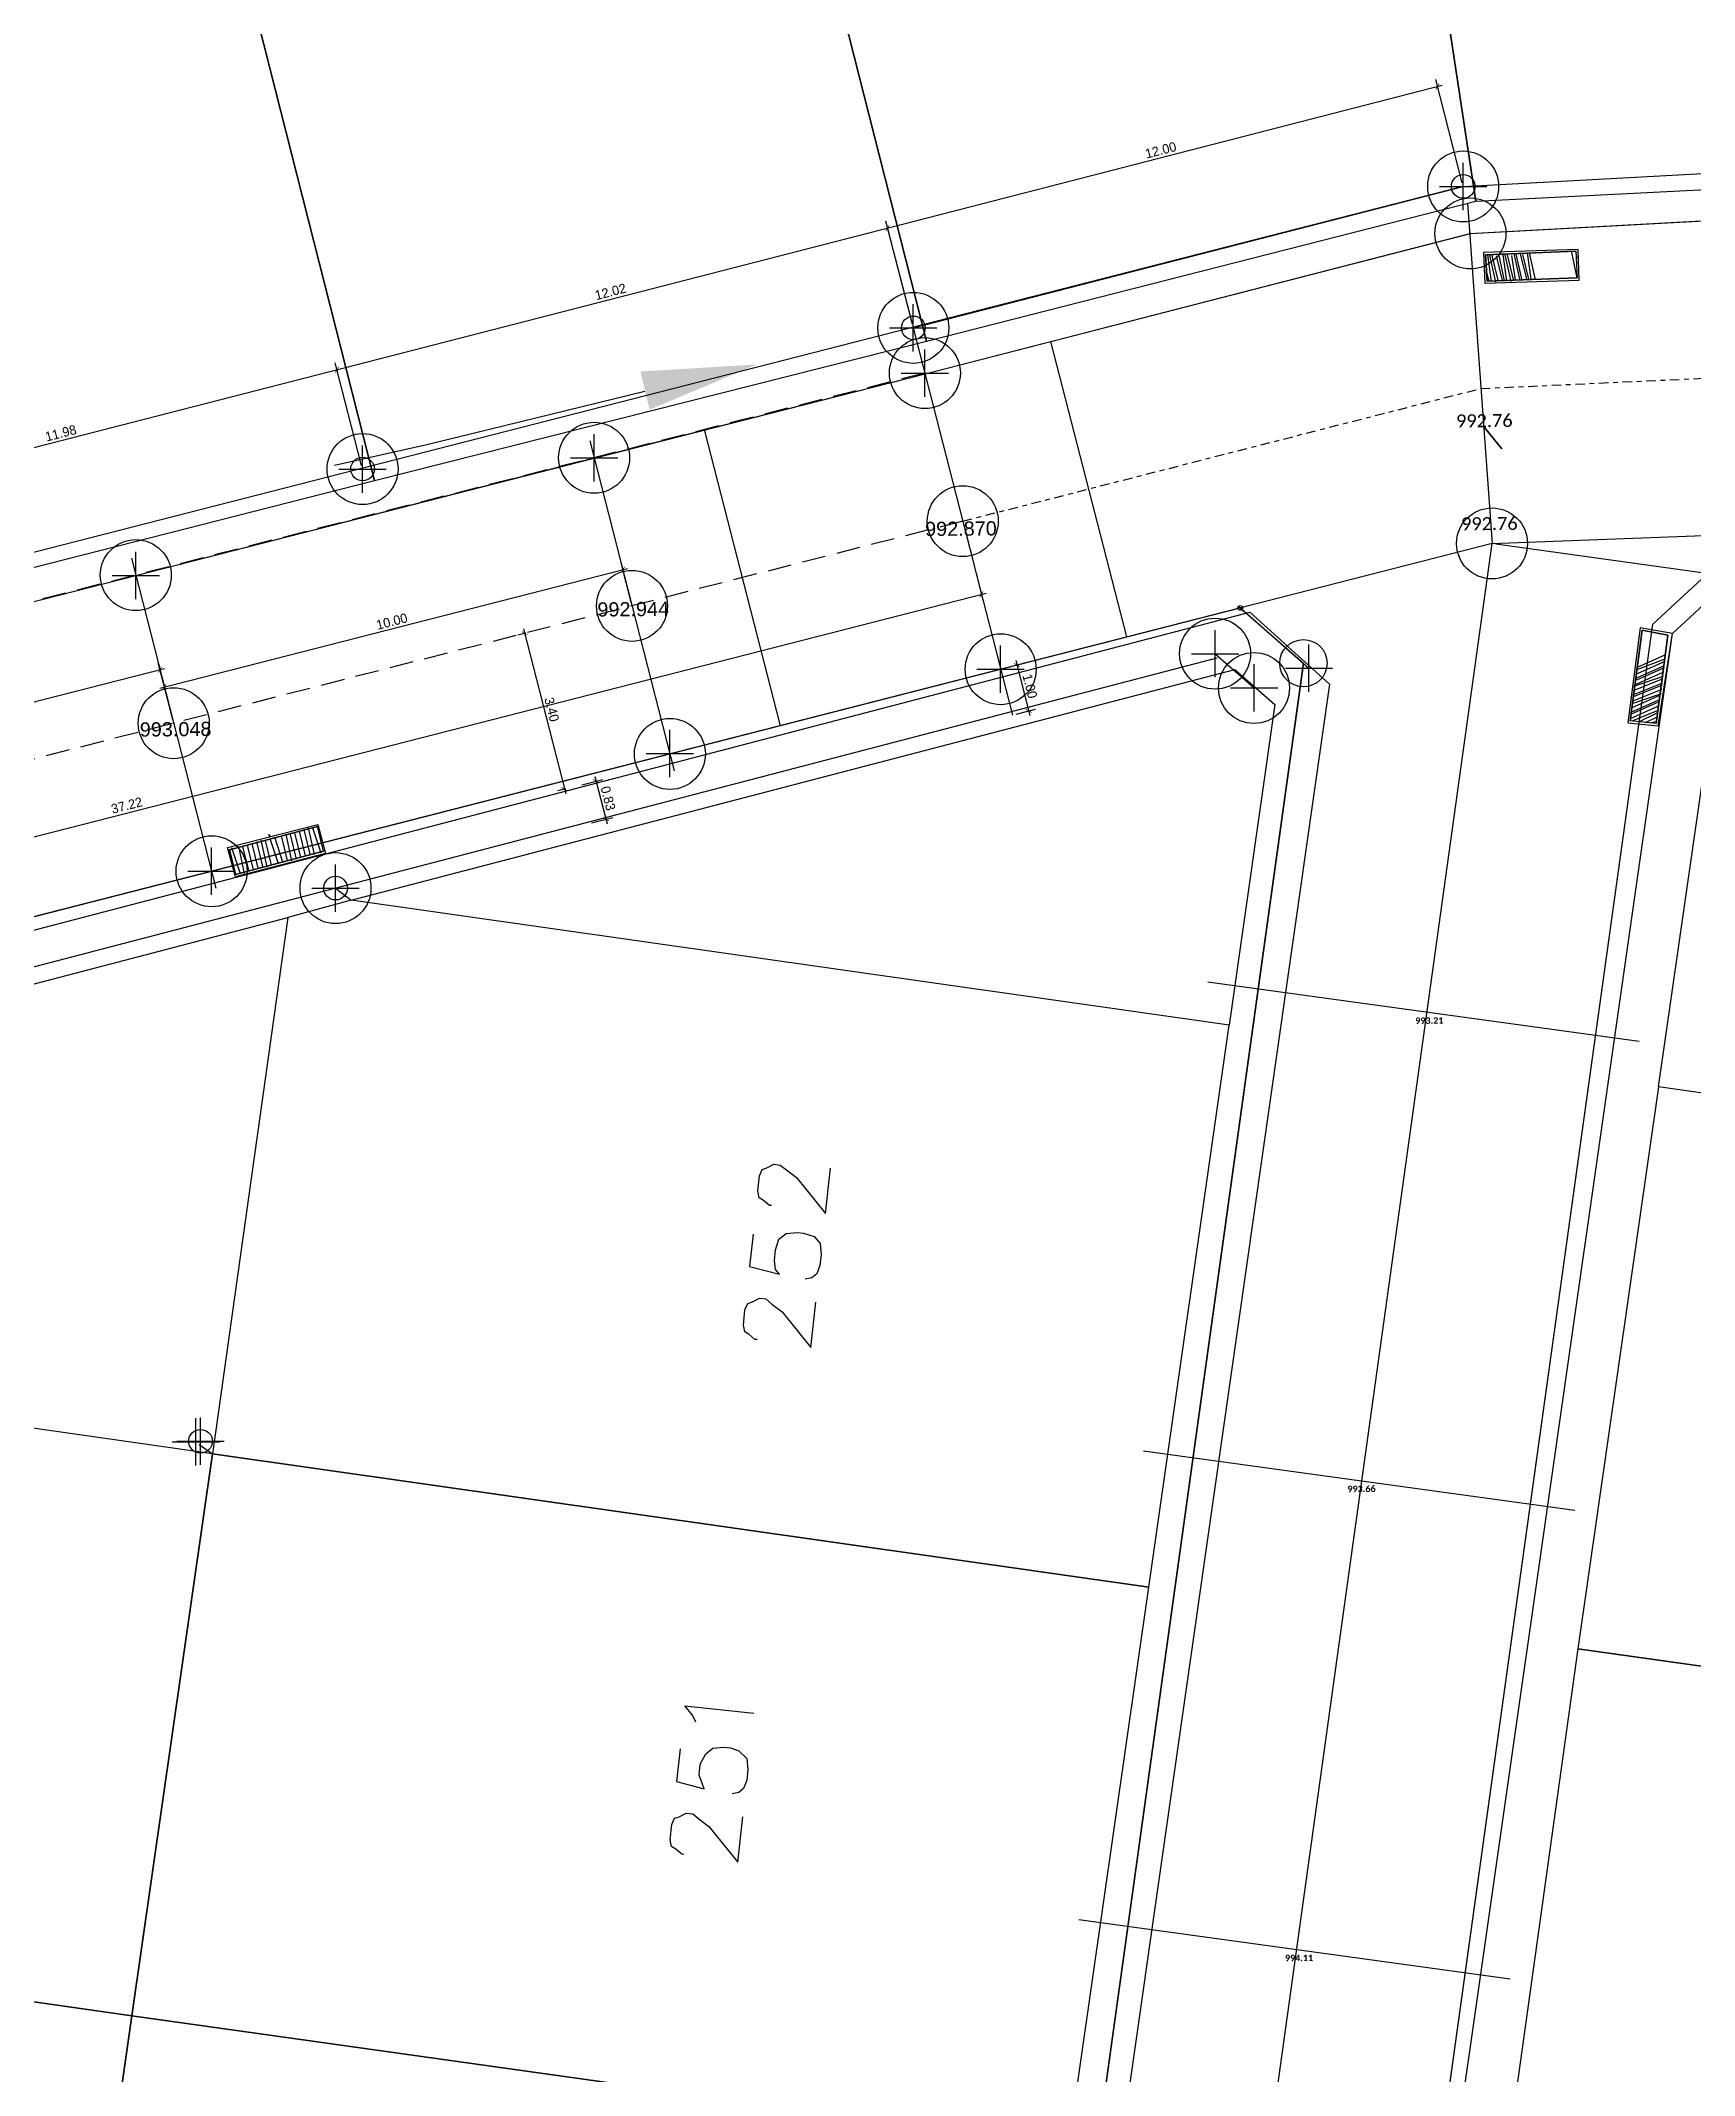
# Model space of a CAD drawing. Header units: metres. Extents: x 678 to 2349, y 417 to 1219.
# Drawn here: x 994.18 to 1029.13, y 1113.06 to 1156.06 of the extents above; entities that cross this region are included whole.
import ezdxf

# ---------------------------------------------------------------- set-up
doc = ezdxf.new("R2010")
doc.units = ezdxf.units.M
doc.header["$PDMODE"] = 32
doc.header["$PDSIZE"] = 1.5
doc.linetypes.add('CENTRO1', pattern=[0.44, 0.2, -0.08, 0.08, -0.08])
doc.linetypes.add('DASHED', pattern=[0.75, 0.5, -0.25])
for name, color, linetype in [('12-CONDICIONES EXISTENTES', 2, 'Continuous'), ('C-ROAD-PROF-TEXT', 11, 'Continuous'), ('LOTE 243', 1, 'Continuous'), ('PUNTOS V', 4, 'Continuous'), ('V-NODE', 1, 'Continuous'), ('V-SITE-VEGE', 80, 'Continuous')]:
    doc.layers.add(name, color=color, linetype=linetype)
for name, color, linetype, true_color in [('PDF2_area escolar', 7, 'Continuous', 0x989898), ('PDF_Geometry', 7, 'Continuous', 0x797979), ('PDF_Solid Fills', 7, 'Continuous', 0x797979)]:
    doc.layers.add(name, color=color, linetype=linetype, true_color=true_color)
doc.styles.add('CITY2', font='stylu.ttf', dxfattribs={"height": 0.2})
doc.styles.get("Standard").update_dxf_attribs({"font": 'arial.ttf'})
doc.dimstyles.new('COTAS2', dxfattribs={"dimtxt": 0.02, "dimasz": 0.1, "dimexe": 0.15, "dimexo": 0.08, "dimgap": 0.05, "dimtad": 1, "dimzin": 0, "dimdsep": 46, "dimtxsty": 'CITY2', "dimblk": 'ARCHTICK', "dimcen": 1, "dimdle": 0.1, "dimclrd": 1, "dimclre": 1, "dimclrt": 2, "dimadec": 0, "dimazin": 0, "dimtfac": 1, "dimtofl": 0, "dimtmove": 0, "dimatfit": 3, "dimldrblk": 'ARCHTICK', "dimfxl": 0.18, "dimtolj": 1, "dimtzin": 0, "dimarcsym": 0})

# ---------------------------------------------------------------- blocks, each defined once
blk = doc.blocks.new('base')
at = {"layer": 'PDF_Geometry', "lineweight": 25, "extrusion": (-0.000787417, 0.063364, 0.99799), "elevation": 0.026}
for points in [[(-314.355, -197.288), (-299.601, -195.681), (-292.744, -194.188), (-282.663, -192.111), (-274.476, -190.361), (-258.037, -185.154), (-248.029, -180.61), (-240.539, -177.71), (-228.643, -174.042), (-222.733, -172.714), (-217.384, -171.04), (-209.935, -169.248), (-202.16, -164.759), (-196.196, -160.284), (-195.073, -159.817), (-178.095, -157.457), (-154.298, -156.614), (-136.667, -154.611), (-124.436, -153.164), (-118.066, -151.474), (-100.79, -146.646), (-80.955, -140.967), (-73.385, -139.328), (-61.694, -135.822), (-40.504, -131.604), (-37.727, -130.872), (-17.661, -129.441), (1.311, -127.461), (21.092, -124.929), (41.006, -122.83), (47.376, -123.458), (63.592, -123.186), (81.402, -124.312), (85.639, -96.072), (88.705, -66.393), (92.811, -40.781), (97.16, -22.386), (100.596, -1.562), (102.483, 8.32), (109.691, 37.361), (117.528, 76.62), (126.217, 115.638), (131.513, 149.592), (134.682, 173.973), (136.916, 195.591), (139.956, 229.678), (141.558, 250.676), (142.614, 271.37), (143.252, 283.21), (147.066, 312.938), (152.58, 355.631), (153.554, 396.042), (150.869, 418.02), (151.777, 438.639), (150.959, 458.028), (151.777, 438.639), (150.869, 418.02), (153.554, 396.042), (152.58, 355.631), (147.066, 312.938), (143.252, 283.21), (142.614, 271.37), (141.558, 250.676), (139.956, 229.678), (136.916, 195.591), (134.682, 173.973), (131.513, 149.592), (126.217, 115.638), (117.528, 76.62), (109.691, 37.361), (102.483, 8.32), (100.596, -1.562), (97.16, -22.386), (92.811, -40.781), (88.705, -66.393), (85.639, -96.072), (81.402, -124.312), (63.592, -123.186), (47.376, -123.458), (41.006, -122.83), (21.092, -124.929), (1.311, -127.461), (-17.661, -129.441), (-37.727, -130.872), (-40.504, -131.604), (-61.694, -135.822), (-73.385, -139.328), (-80.955, -140.967), (-100.79, -146.646), (-118.066, -151.474), (-124.436, -153.164), (-136.667, -154.611), (-154.298, -156.614), (-178.095, -157.457), (-195.073, -159.817), (-196.196, -160.284), (-202.16, -164.759), (-209.935, -169.248), (-217.384, -171.04), (-222.733, -172.714), (-228.643, -174.042), (-240.539, -177.71), (-248.029, -180.61), (-258.037, -185.154), (-274.476, -190.361), (-282.663, -192.111), (-292.744, -194.188), (-299.601, -195.681), (-314.355, -197.288), (-312.178, -178.446), (-309.146, -157.898), (-306.876, -132.899), (-305.823, -118.002), (-298.643, -78.802), (-291.055, -45.077), (-282.252, -15.116), (-275.645, 10.473), (-270.319, 33.898), (-263.825, 63.164), (-258.15, 86.408), (-284.424, 123.888)], [(-145.589, -133.597), (-145.56, -133.74), (-143.653, -133.691), (-143.678, -133.132), (-145.585, -133.18), (-145.469, -133.751)], [(-143.77, -133.121), (-143.699, -133.686)], [(-143.861, -133.11), (-143.744, -133.68)], [(-143.912, -133.15), (-143.79, -133.675)], [(-144.004, -133.139), (-143.881, -133.664)], [(-144.049, -133.133), (-143.933, -133.704)], [(-144.095, -133.128), (-144.024, -133.693)], [(-144.187, -133.117), (-144.07, -133.687)], [(-144.238, -133.157), (-144.116, -133.682)], [(-144.283, -133.151), (-144.207, -133.671)], [(-144.375, -133.14), (-144.258, -133.711)], [(-144.421, -133.135), (-144.304, -133.705)], [(-144.518, -133.17), (-144.395, -133.694)], [(-144.563, -133.164), (-144.441, -133.689)], [(-144.609, -133.159), (-144.538, -133.724)], [(-144.7, -133.148), (-144.584, -133.718)], [(-143.724, -133.126), (-143.66, -133.366)], [(-125.848, -131.014), (-121.222, -129.948), (-119.271, -129.534)], [(-147.135, -123.719), (-147.406, -125.588), (-146.863, -125.7), (-146.586, -123.785)], [(-119.506, -120.324), (-138.244, -124.976), (-139.081, -124.226), (-138.032, -117.443)], [(-146.737, -124.648), (-147.324, -124.902)], [(-146.742, -124.694), (-147.329, -124.948)], [(-146.753, -124.785), (-147.34, -125.039)], [(-146.764, -124.877), (-147.346, -125.085)], [(-146.77, -124.922), (-147.357, -125.176)], [(-146.636, -124.197), (-147.269, -124.445)], [(-146.647, -124.288), (-147.28, -124.536)], [(-146.653, -124.334), (-147.285, -124.582)], [(-146.664, -124.425), (-147.296, -124.674)], [(-146.675, -124.517), (-147.302, -124.719)], [(-146.726, -124.557), (-147.313, -124.811)], [(-146.592, -123.831), (-147.179, -124.085)], [(-146.603, -123.922), (-147.19, -124.176)], [(-146.609, -123.968), (-147.196, -124.222)], [(-146.62, -124.06), (-147.207, -124.313)], [(-146.631, -124.151), (-147.258, -124.354)], [(-146.632, -123.78), (-147.168, -123.993)], [(-146.769, -123.763), (-147.163, -123.948)], [(-146.906, -123.747), (-147.151, -123.856)], [(-146.998, -123.736), (-147.14, -123.765)], [(-118.936, -121.367), (-117.071, -120.896), (-116.949, -121.421), (-118.814, -121.891)], [(-118.457, -121.239), (-118.335, -121.764)], [(-118.554, -121.274), (-118.432, -121.798)], [(-118.651, -121.308), (-118.529, -121.833)], [(-118.742, -121.297), (-118.626, -121.868)], [(-118.885, -121.326), (-118.717, -121.857)], [(-117.168, -120.93), (-117, -121.461)], [(-117.259, -120.919), (-117.143, -121.49)], [(-117.356, -120.954), (-117.234, -121.479)], [(-117.453, -120.989), (-117.331, -121.514)], [(-117.55, -121.024), (-117.428, -121.548)], [(-117.647, -121.058), (-117.525, -121.583)], [(-117.738, -121.047), (-117.622, -121.618)], [(-117.835, -121.082), (-117.713, -121.607)], [(-117.978, -121.111), (-117.81, -121.641)], [(-118.075, -121.146), (-117.907, -121.676)], [(-118.172, -121.18), (-118.05, -121.705)], [(-118.263, -121.169), (-118.147, -121.74)], [(-118.36, -121.204), (-118.238, -121.729)], [(-96.629, -111.72), (-96.968, -113.765), (-98.088, -114.975), (-118.166, -119.976)], [(-128.312, -113.745), (-128.267, -113.751), (-128.141, -113.858), (-128.055, -113.915), (-128.025, -114.058), (-128.064, -114.378), (-128.126, -114.509), (-128.223, -114.544), (-128.371, -114.619), (-128.508, -114.602), (-128.634, -114.495), (-128.847, -114.33), (-129.45, -113.562), (-129.565, -114.522)], [(-127.915, -113.144), (-127.833, -112.458), (-128.462, -112.29), (-128.381, -112.392), (-128.357, -112.58), (-128.385, -112.809), (-128.458, -113.032), (-128.612, -113.152), (-128.846, -113.171), (-128.983, -113.154), (-129.206, -113.081), (-129.327, -112.927), (-129.345, -112.693), (-129.317, -112.465), (-129.25, -112.287), (-129.147, -112.207), (-129.005, -112.178)], [(-127.971, -110.911), (-127.925, -110.917), (-127.799, -111.025), (-127.713, -111.081), (-127.684, -111.224), (-127.723, -111.544), (-127.785, -111.676), (-127.882, -111.71), (-128.03, -111.785), (-128.167, -111.769), (-128.293, -111.661), (-128.505, -111.496), (-129.108, -110.728), (-129.224, -111.688)], [(-126.579, -102.825), (-126.504, -102.973), (-126.344, -103.178), (-127.806, -103.002)], [(-126.234, -102.264), (-126.151, -101.578), (-126.734, -101.415), (-126.699, -101.512), (-126.63, -101.706), (-126.658, -101.934), (-126.776, -102.152), (-126.93, -102.272), (-127.164, -102.291), (-127.301, -102.274), (-127.479, -102.206), (-127.645, -102.047), (-127.663, -101.813), (-127.636, -101.585), (-127.568, -101.407), (-127.465, -101.327), (-127.323, -101.298)], [(-126.289, -100.031), (-126.243, -100.037), (-126.117, -100.145), (-126.031, -100.201), (-126.002, -100.344), (-126.041, -100.664), (-126.103, -100.796), (-126.2, -100.83), (-126.348, -100.905), (-126.485, -100.889), (-126.611, -100.781), (-126.823, -100.616), (-127.426, -99.848), (-127.542, -100.808)]]:
    blk.add_lwpolyline(points, dxfattribs=at)
for points in [[(-140.734, -154.492), (-143.465, -134.827), (-155.438, -135.285), (-154.643, -156.016), (-154.363, -156.004)], [(-126.808, -152.832), (-131.811, -132.011), (-143.465, -134.827), (-140.734, -154.492), (-136.733, -154.001)], [(-115.108, -150.021), (-120.112, -129.201), (-131.811, -132.011), (-126.808, -152.832), (-124.548, -152.547), (-118.228, -150.897)], [(-103.542, -146.778), (-108.458, -126.385), (-120.112, -129.201), (-115.108, -150.021)], [(-145.611, -133.78), (-143.613, -133.742), (-143.627, -133.091), (-145.626, -133.129)], [(-143.678, -133.132), (-143.653, -133.691), (-145.56, -133.74), (-145.585, -133.18)], [(-158.259, -127.526), (-188.122, -122.908), (-189.472, -121.03), (-173.08, -15.378), (-171.202, -14.027), (-132.739, -20.006), (-131.388, -21.885), (-147.503, -125.622), (-149.221, -127.178)], [(-168.692, -124.832), (-166.889, -112.946), (-147.089, -116.027), (-148.505, -125.084), (-149.648, -126.106), (-158.172, -126.424)], [(-138.576, -126.188), (-140.244, -124.642), (-124.468, -22.95), (-122.584, -21.554), (-84.121, -27.533), (-82.771, -29.411), (-95.915, -114.263), (-97.512, -115.972)], [(-147.175, -123.668), (-147.503, -125.622), (-146.823, -125.751), (-146.535, -123.745)], [(-146.863, -125.7), (-147.406, -125.588), (-147.135, -123.719), (-146.586, -123.785)], [(-118.976, -121.315), (-117.066, -120.85), (-116.909, -121.472), (-118.819, -121.937)], [(-116.949, -121.421), (-117.071, -120.896), (-118.936, -121.367), (-118.814, -121.891)], [(-136.183, -105.563), (-138.032, -117.443), (-119.506, -120.324), (-118.166, -119.976), (-116.429, -108.638)], [(-165.046, -101.112), (-166.889, -112.946), (-147.089, -116.027), (-145.241, -104.147)], [(-114.58, -96.758), (-116.429, -108.638), (-96.629, -111.72), (-94.826, -99.834)], [(-134.34, -93.728), (-136.183, -105.563), (-116.429, -108.638), (-114.58, -96.758)], [(-163.198, -89.232), (-165.046, -101.112), (-145.241, -104.147), (-143.443, -92.307)], [(-112.737, -84.924), (-114.58, -96.758), (-94.826, -99.834), (-92.983, -88)], [(-132.492, -81.848), (-134.34, -93.728), (-114.58, -96.758), (-112.737, -84.924)]]:
    blk.add_lwpolyline(points, close=True, dxfattribs=at)
at = {"layer": 'PDF_Geometry', "color": 11, "lineweight": 40, "true_color": 0xff7f7f, "extrusion": (-0.000787417, 0.063364, 0.99799), "elevation": 0.026}
blk.add_lwpolyline([(-143.945, -129.575), (-143.584, -130.036)], dxfattribs=at)
at = {"layer": 'PDF_Geometry', "color": 2, "lineweight": 40, "extrusion": (-0.000787417, 0.063364, 0.99799), "elevation": 0.026}
blk.add_lwpolyline([(-117.816, -121.687), (-117.775, -121.738)], dxfattribs=at)
blk = doc.blocks.new('*U3341')
at = {"color": 0, "linetype": 'ByBlock', "lineweight": -2, "transparency": 16777216}
for p, q in [((0, -1), (0, 1)), ((-1, 0), (1, 0))]:
    blk.add_line(p, q, dxfattribs=at)
blk.add_circle((0, 0), 0.5, dxfattribs=at)
blk = doc.blocks.new('*U3506', base_point=(1000.41, 1138.149, 994.787))
at = {"layer": 'V-NODE', "color": 90, "lineweight": -2, "xscale": 0.5, "yscale": 0.5, "zscale": 0.5}
blk.add_blockref('*U3341', (1000.41, 1138.149, 994.787), dxfattribs=at)
blk = doc.blocks.new('*U3512', base_point=(1000.982, 1147.006, 994.42))
at = {"layer": 'V-NODE', "color": 90, "lineweight": -2, "xscale": 0.5, "yscale": 0.5, "zscale": 0.5}
blk.add_blockref('*U3341', (1000.982, 1147.006, 994.42), dxfattribs=at)
blk = doc.blocks.new('*U3515', base_point=(1012.624, 1149.989, 994.299))
at = {"layer": 'V-NODE', "color": 90, "lineweight": -2, "xscale": 0.5, "yscale": 0.5, "zscale": 0.5}
blk.add_blockref('*U3341', (1012.624, 1149.989, 994.299), dxfattribs=at)
blk = doc.blocks.new('*U3518', base_point=(1024.247, 1152.978, 994.107))
at = {"layer": 'V-NODE', "color": 90, "lineweight": -2, "xscale": 0.5, "yscale": 0.5, "zscale": 0.5}
blk.add_blockref('*U3341', (1024.247, 1152.978, 994.107), dxfattribs=at)
blk = doc.blocks.new('*U3545', base_point=(997.557, 1126.459, 995.094))
at = {"layer": 'V-NODE', "color": 90, "lineweight": -2, "xscale": 0.5, "yscale": 0.5, "zscale": 0.5}
blk.add_blockref('*U3341', (997.557, 1126.459, 995.094), dxfattribs=at)
blk = doc.blocks.new('_ArchTick')
at = {"color": 0, "linetype": 'ByBlock', "const_width": 0.15}
blk.add_lwpolyline([(-0.5, -0.5), (0.5, 0.5)], dxfattribs=at)
blk = doc.blocks.new('*D3731')
at = {"layer": 'Defpoints', "color": 0, "transparency": 16777216}
for p in [(1000.441, 1149.108), (1000.982, 1147.006, 994.42), (989.372, 1144.056, 994.449)]:
    blk.add_point(p, dxfattribs=at)
at = {"layer": 'PUNTOS V', "color": 1, "lineweight": -2, "transparency": 16777216}
blk.add_line((988.743, 1146.099), (1000.538, 1149.133), dxfattribs=at)
at = {"layer": 'PUNTOS V', "color": 1, "linetype": 'Continuous', "lineweight": -2, "transparency": 16777216}
for p, q in [((1000.962, 1147.083), (1000.404, 1149.253)), ((989.352, 1144.133), (988.803, 1146.269))]:
    blk.add_line(p, q, dxfattribs=at)
at = {"layer": 'PUNTOS V', "color": 1, "lineweight": -2, "transparency": 16777216, "xscale": 0.1, "yscale": 0.1, "zscale": 0.1}
for p, rotation in [((1000.441, 1149.108), 14.42428924992825), ((988.84, 1146.124), 194.4242892499283)]:
    blk.add_blockref('_ArchTick', p, dxfattribs=dict(at, rotation=rotation))
at = {"layer": 'PUNTOS V', "color": 2, "transparency": 16777216, "insert": (994.603, 1147.764), "char_height": 0.2, "attachment_point": 5, "rotation": 14.4243, "style": 'CITY2'}
blk.add_mtext('\\A1;11.98', dxfattribs=at)
blk = doc.blocks.new('*D3732')
at = {"layer": 'Defpoints', "color": 0, "transparency": 16777216}
for p in [(1012.081, 1152.101), (1012.624, 1149.989, 994.299), (1000.982, 1147.006, 994.42)]:
    blk.add_point(p, dxfattribs=at)
at = {"layer": 'PUNTOS V', "color": 1, "lineweight": -2, "transparency": 16777216}
blk.add_line((1000.345, 1149.083), (1012.178, 1152.126), dxfattribs=at)
at = {"layer": 'PUNTOS V', "color": 1, "linetype": 'Continuous', "lineweight": -2, "transparency": 16777216}
for p, q in [((1012.604, 1150.066), (1012.043, 1152.247)), ((1000.962, 1147.083), (1000.404, 1149.253))]:
    blk.add_line(p, q, dxfattribs=at)
at = {"layer": 'PUNTOS V', "color": 1, "lineweight": -2, "transparency": 16777216, "xscale": 0.1, "yscale": 0.1, "zscale": 0.1}
for p, rotation in [((1012.081, 1152.101), 14.42428924992825), ((1000.441, 1149.108), 194.4242892499283)]:
    blk.add_blockref('_ArchTick', p, dxfattribs=dict(at, rotation=rotation))
at = {"layer": 'PUNTOS V', "color": 2, "transparency": 16777216, "insert": (1006.223, 1150.753), "char_height": 0.2, "attachment_point": 5, "rotation": 14.4243, "style": 'CITY2'}
blk.add_mtext('\\A1;12.02', dxfattribs=at)
blk = doc.blocks.new('*D3733')
at = {"layer": 'Defpoints', "color": 0, "transparency": 16777216}
for p in [(1023.704, 1155.091), (1024.247, 1152.978, 994.107), (1012.624, 1149.989, 994.299)]:
    blk.add_point(p, dxfattribs=at)
at = {"layer": 'PUNTOS V', "color": 1, "lineweight": -2, "transparency": 16777216}
blk.add_line((1011.984, 1152.076), (1023.8, 1155.116), dxfattribs=at)
at = {"layer": 'PUNTOS V', "color": 1, "linetype": 'Continuous', "lineweight": -2, "transparency": 16777216}
for p, q in [((1024.227, 1153.055), (1023.666, 1155.236)), ((1012.604, 1150.066), (1012.043, 1152.247))]:
    blk.add_line(p, q, dxfattribs=at)
at = {"layer": 'PUNTOS V', "color": 1, "lineweight": -2, "transparency": 16777216, "xscale": 0.1, "yscale": 0.1, "zscale": 0.1}
for p, rotation in [((1023.704, 1155.091), 14.42428924992825), ((1012.081, 1152.101), 194.4242892499283)]:
    blk.add_blockref('_ArchTick', p, dxfattribs=dict(at, rotation=rotation))
at = {"layer": 'PUNTOS V', "color": 2, "transparency": 16777216, "insert": (1017.854, 1153.745), "char_height": 0.2, "attachment_point": 5, "rotation": 14.4243, "style": 'CITY2'}
blk.add_mtext('\\A1;12.00', dxfattribs=at)
blk = doc.blocks.new('*D3897')
at = {"layer": 'Defpoints', "color": 0, "transparency": 16777216}
for p in [(996.7, 1142.767), (996.99, 1141.635, 994.107), (987.302, 1139.155, 994.107)]:
    blk.add_point(p, dxfattribs=at)
at = {"layer": 'PUNTOS V', "color": 1, "lineweight": -2, "transparency": 16777216}
blk.add_line((986.915, 1140.263), (996.797, 1142.792), dxfattribs=at)
at = {"layer": 'PUNTOS V', "color": 1, "linetype": 'Continuous', "lineweight": -2, "transparency": 16777216}
for p, q in [((996.97, 1141.712), (996.663, 1142.913)), ((987.282, 1139.233), (986.975, 1140.433))]:
    blk.add_line(p, q, dxfattribs=at)
at = {"layer": 'PUNTOS V', "color": 1, "lineweight": -2, "transparency": 16777216, "xscale": 0.1, "yscale": 0.1, "zscale": 0.1}
for p, rotation in [((996.7, 1142.767), 14.35720417200825), ((987.012, 1140.288), 194.3572041720082)]:
    blk.add_blockref('_ArchTick', p, dxfattribs=dict(at, rotation=rotation))
at = {"layer": 'PUNTOS V', "color": 2, "transparency": 16777216, "insert": (991.818, 1141.676), "char_height": 0.2, "attachment_point": 5, "rotation": 14.3572, "style": 'CITY2'}
blk.add_mtext('\\A1;10.00', dxfattribs=at)
blk = doc.blocks.new('*D3898')
at = {"layer": 'Defpoints', "color": 0, "transparency": 16777216}
for p in [(1006.482, 1144.876), (1006.677, 1144.115, 994.107), (996.99, 1141.635, 994.107)]:
    blk.add_point(p, dxfattribs=at)
at = {"layer": 'PUNTOS V', "color": 1, "lineweight": -2, "transparency": 16777216}
blk.add_line((996.698, 1142.372), (1006.579, 1144.901), dxfattribs=at)
at = {"layer": 'PUNTOS V', "color": 1, "linetype": 'Continuous', "lineweight": -2, "transparency": 16777216}
for p, q in [((1006.658, 1144.192), (1006.445, 1145.022)), ((996.97, 1141.712), (996.758, 1142.542))]:
    blk.add_line(p, q, dxfattribs=at)
at = {"layer": 'PUNTOS V', "color": 1, "lineweight": -2, "transparency": 16777216, "xscale": 0.1, "yscale": 0.1, "zscale": 0.1}
for p, rotation in [((1006.482, 1144.876), 14.35720417200825), ((996.795, 1142.397), 194.3572041720082)]:
    blk.add_blockref('_ArchTick', p, dxfattribs=dict(at, rotation=rotation))
at = {"layer": 'PUNTOS V', "color": 2, "transparency": 16777216, "insert": (1001.601, 1143.785), "char_height": 0.2, "attachment_point": 5, "rotation": 14.3572, "style": 'CITY2'}
blk.add_mtext('\\A1;10.00', dxfattribs=at)
blk = doc.blocks.new('*D3900')
at = {"layer": 'Defpoints', "color": 0, "transparency": 16777216}
for p in [(1014.47, 1142.775, 994.107), (1014.718, 1141.806, 994.107), (1015.064, 1141.895)]:
    blk.add_point(p, dxfattribs=at)
at = {"layer": 'PUNTOS V', "color": 1, "lineweight": -2, "transparency": 16777216}
blk.add_line((1014.791, 1142.96), (1015.089, 1141.798), dxfattribs=at)
at = {"layer": 'PUNTOS V', "color": 1, "linetype": 'Continuous', "lineweight": -2, "transparency": 16777216}
for p, q in [((1014.548, 1142.795), (1014.962, 1142.901)), ((1014.796, 1141.826), (1015.21, 1141.932))]:
    blk.add_line(p, q, dxfattribs=at)
at = {"layer": 'PUNTOS V', "color": 1, "lineweight": -2, "transparency": 16777216, "xscale": 0.1, "yscale": 0.1, "zscale": 0.1}
for p, rotation in [((1014.816, 1142.864), 104.357204172009), ((1015.064, 1141.895), 284.357204172009)]:
    blk.add_blockref('_ArchTick', p, dxfattribs=dict(at, rotation=rotation))
at = {"layer": 'PUNTOS V', "color": 2, "transparency": 16777216, "insert": (1015.089, 1142.417), "char_height": 0.2, "attachment_point": 5, "rotation": 284.3572, "style": 'CITY2'}
blk.add_mtext('\\A1;1.00', dxfattribs=at)
blk = doc.blocks.new('*D3904')
at = {"layer": 'Defpoints', "color": 0, "transparency": 16777216}
for p in [(1004.511, 1143.56, 994.107), (1005.252, 1140.24), (1005.355, 1140.266, 994.107)]:
    blk.add_point(p, dxfattribs=at)
at = {"layer": 'PUNTOS V', "color": 1, "linetype": 'Continuous', "lineweight": -2, "transparency": 16777216}
for p, q in [((1004.434, 1143.54), (1004.264, 1143.497)), ((1005.277, 1140.246), (1005.107, 1140.203))]:
    blk.add_line(p, q, dxfattribs=at)
at = {"layer": 'PUNTOS V', "color": 1, "lineweight": -2, "transparency": 16777216}
blk.add_line((1004.384, 1143.631), (1005.277, 1140.143), dxfattribs=at)
at = {"layer": 'PUNTOS V', "color": 1, "lineweight": -2, "transparency": 16777216, "xscale": 0.1, "yscale": 0.1, "zscale": 0.1}
for p, rotation in [((1004.409, 1143.534), 104.357204172009), ((1005.252, 1140.24), 284.3572041720091)]:
    blk.add_blockref('_ArchTick', p, dxfattribs=dict(at, rotation=rotation))
at = {"layer": 'PUNTOS V', "color": 2, "transparency": 16777216, "insert": (1004.981, 1141.925), "char_height": 0.2, "attachment_point": 5, "rotation": 284.3572, "style": 'CITY2'}
blk.add_mtext('\\A1;3.40', dxfattribs=at)
blk = doc.blocks.new('*D3905')
at = {"layer": 'Defpoints', "color": 0, "transparency": 16777216}
for p in [(1005.538, 1140.313, 994.107), (1005.744, 1139.509, 994.107), (1006.125, 1139.607)]:
    blk.add_point(p, dxfattribs=at)
at = {"layer": 'PUNTOS V', "color": 1, "linetype": 'Continuous', "lineweight": -2, "transparency": 16777216}
for p, q in [((1005.615, 1140.333), (1006.064, 1140.448)), ((1005.821, 1139.529), (1006.27, 1139.644))]:
    blk.add_line(p, q, dxfattribs=at)
at = {"layer": 'PUNTOS V', "color": 1, "lineweight": -2, "transparency": 16777216}
blk.add_line((1005.894, 1140.508), (1006.15, 1139.51), dxfattribs=at)
at = {"layer": 'PUNTOS V', "color": 1, "lineweight": -2, "transparency": 16777216, "xscale": 0.1, "yscale": 0.1, "zscale": 0.1}
for p, rotation in [((1005.919, 1140.411), 104.3572041720069), ((1006.125, 1139.607), 284.3572041720069)]:
    blk.add_blockref('_ArchTick', p, dxfattribs=dict(at, rotation=rotation))
at = {"layer": 'PUNTOS V', "color": 2, "transparency": 16777216, "insert": (1006.171, 1140.047), "char_height": 0.2, "attachment_point": 5, "rotation": 284.3572, "style": 'CITY2'}
blk.add_mtext('\\A1;0.83', dxfattribs=at)
blk = doc.blocks.new('*U3934')
at = {"color": 0, "linetype": 'ByBlock', "lineweight": -2, "transparency": 16777216}
for p, q in [((0, -1), (0, 1)), ((-1, 0), (1, 0))]:
    blk.add_line(p, q, dxfattribs=at)
blk = doc.blocks.new('*U3937', base_point=(997.456, 1126.446, 994.894))
at = {"layer": 'V-NODE', "lineweight": -2, "xscale": 0.5, "yscale": 0.5, "zscale": 0.5}
blk.add_blockref('*U3934', (997.456, 1126.446, 994.894), dxfattribs=at)
blk = doc.blocks.new('*D4149')
at = {"layer": 'Defpoints', "color": 0, "transparency": 16777216}
for p in [(1013.67, 1145.904, 994.107), (1014.065, 1144.359), (977.614, 1136.676, 994.107)]:
    blk.add_point(p, dxfattribs=at)
at = {"layer": 'PUNTOS V', "color": 1, "linetype": 'Continuous', "lineweight": -2, "transparency": 16777216}
for p, q in [((1013.689, 1145.827), (1014.102, 1144.214)), ((977.634, 1136.598), (978.047, 1134.985))]:
    blk.add_line(p, q, dxfattribs=at)
at = {"layer": 'PUNTOS V', "color": 1, "lineweight": -2, "transparency": 16777216}
blk.add_line((977.913, 1135.106), (1014.162, 1144.384), dxfattribs=at)
at = {"layer": 'PUNTOS V', "color": 1, "lineweight": -2, "transparency": 16777216, "xscale": 0.1, "yscale": 0.1, "zscale": 0.1}
for p, rotation in [((1014.065, 1144.359), 14.35720417200853), ((978.01, 1135.13), 194.3572041720085)]:
    blk.add_blockref('_ArchTick', p, dxfattribs=dict(at, rotation=rotation))
at = {"layer": 'PUNTOS V', "color": 2, "transparency": 16777216, "insert": (995.998, 1139.897), "char_height": 0.2, "attachment_point": 5, "rotation": 14.3572, "style": 'CITY2'}
blk.add_mtext('\\A1;37.22', dxfattribs=at)
blk = doc.blocks.new('*U4152')
at = {"color": 0, "linetype": 'ByBlock', "lineweight": -2, "transparency": 16777216}
for p, q in [((0, -1), (0, 1)), ((-1, 0), (1, 0))]:
    blk.add_line(p, q, dxfattribs=at)
blk = doc.blocks.new('*U4260', base_point=(997.791, 1138.506, 993.048))
at = {"layer": 'V-NODE', "color": 4, "lineweight": -2, "xscale": 0.5, "yscale": 0.5, "zscale": 0.5}
blk.add_blockref('*U4152', (997.791, 1138.506, 993.048), dxfattribs=at)
blk = doc.blocks.new('*U4263', base_point=(996.189, 1144.754, 993.048))
at = {"layer": 'V-NODE', "color": 4, "lineweight": -2, "xscale": 0.5, "yscale": 0.5, "zscale": 0.5}
blk.add_blockref('*U4152', (996.189, 1144.754, 993.048), dxfattribs=at)
blk = doc.blocks.new('*U4266', base_point=(1005.876, 1147.244, 992.944))
at = {"layer": 'V-NODE', "color": 4, "lineweight": -2, "xscale": 0.5, "yscale": 0.5, "zscale": 0.5}
blk.add_blockref('*U4152', (1005.876, 1147.244, 992.944), dxfattribs=at)
blk = doc.blocks.new('*U4269', base_point=(1007.476, 1140.995, 992.944))
at = {"layer": 'V-NODE', "color": 4, "lineweight": -2, "xscale": 0.5, "yscale": 0.5, "zscale": 0.5}
blk.add_blockref('*U4152', (1007.476, 1140.995, 992.944), dxfattribs=at)
blk = doc.blocks.new('*U4272', base_point=(1014.47, 1142.775, 992.87))
at = {"layer": 'V-NODE', "color": 4, "lineweight": -2, "xscale": 0.5, "yscale": 0.5, "zscale": 0.5}
blk.add_blockref('*U4152', (1014.47, 1142.775, 992.87), dxfattribs=at)
blk = doc.blocks.new('*U4275', base_point=(1012.869, 1149.033, 992.87))
at = {"layer": 'V-NODE', "color": 4, "lineweight": -2, "xscale": 0.5, "yscale": 0.5, "zscale": 0.5}
blk.add_blockref('*U4152', (1012.869, 1149.033, 992.87), dxfattribs=at)
blk = doc.blocks.new('*U4278', base_point=(1019.826, 1142.379, 994.667))
at = {"layer": 'V-NODE', "color": 4, "lineweight": -2, "xscale": 0.5, "yscale": 0.5, "zscale": 0.5}
blk.add_blockref('*U4152', (1019.826, 1142.379, 994.667), dxfattribs=at)
blk = doc.blocks.new('*U4281', base_point=(1020.988, 1142.8, 994.683))
at = {"layer": 'V-NODE', "color": 4, "lineweight": -2, "xscale": 0.5, "yscale": 0.5, "zscale": 0.5}
blk.add_blockref('*U4152', (1020.988, 1142.8, 994.683), dxfattribs=at)
blk = doc.blocks.new('*U4284', base_point=(1019.003, 1143.104, 994.647))
at = {"layer": 'V-NODE', "color": 4, "lineweight": -2, "xscale": 0.5, "yscale": 0.5, "zscale": 0.5}
blk.add_blockref('*U4152', (1019.003, 1143.104, 994.647), dxfattribs=at)
blk = doc.blocks.new('*D4327')
at = {"layer": 'Defpoints', "color": 0, "transparency": 16777216}
for p in [(1024.857, 1145.434, 2001.659), (1010.026, 1038.779, 2001.659), (1021.231, 1037.22)]:
    blk.add_point(p, dxfattribs=at)
at = {"layer": 'PUNTOS V', "color": 1, "linetype": 'Continuous', "lineweight": -2, "transparency": 16777216}
for p, q in [((1024.936, 1145.423), (1036.211, 1143.855)), ((1010.105, 1038.768), (1021.38, 1037.2))]:
    blk.add_line(p, q, dxfattribs=at)
at = {"layer": 'PUNTOS V', "color": 1, "lineweight": -2, "transparency": 16777216}
blk.add_line((1036.076, 1143.975), (1021.217, 1037.121), dxfattribs=at)
at = {"layer": 'PUNTOS V', "color": 1, "lineweight": -2, "transparency": 16777216, "xscale": 0.1, "yscale": 0.1, "zscale": 0.1}
for p, rotation in [((1036.062, 1143.876), 82.08340554264227), ((1021.231, 1037.22), 262.0834055426423)]:
    blk.add_blockref('_ArchTick', p, dxfattribs=dict(at, rotation=rotation))
at = {"layer": 'PUNTOS V', "color": 2, "transparency": 16777216, "insert": (1028.487, 1090.543), "char_height": 0.2, "attachment_point": 5, "rotation": 82.0834, "style": 'CITY2'}
blk.add_mtext('\\A1;107.68', dxfattribs=at)
blk = doc.blocks.new('*D4368')
at = {"layer": '12-CONDICIONES EXISTENTES', "color": 1, "linetype": 'Continuous', "lineweight": -2, "transparency": 16777216}
for p, q in [((1024.936, 1145.423), (1033.898, 1144.177)), ((1016.674, 1085.994), (1025.636, 1084.748))]:
    blk.add_line(p, q, dxfattribs=at)
at = {"layer": '12-CONDICIONES EXISTENTES', "color": 1, "lineweight": -2, "transparency": 16777216}
blk.add_line((1033.763, 1144.296), (1025.474, 1084.67), dxfattribs=at)
at = {"layer": 'Defpoints', "color": 0, "transparency": 16777216}
for p in [(1024.857, 1145.434, 994.107), (1016.595, 1086.005, 994.107), (1025.488, 1084.769)]:
    blk.add_point(p, dxfattribs=at)
at = {"layer": '12-CONDICIONES EXISTENTES', "color": 1, "lineweight": -2, "transparency": 16777216, "xscale": 0.1, "yscale": 0.1, "zscale": 0.1}
for p, rotation in [((1033.75, 1144.197), 82.08515434833222), ((1025.488, 1084.769), 262.0851543483322)]:
    blk.add_blockref('_ArchTick', p, dxfattribs=dict(at, rotation=rotation))
at = {"layer": '12-CONDICIONES EXISTENTES', "color": 2, "transparency": 16777216, "insert": (1029.466, 1114.504), "char_height": 0.2, "attachment_point": 5, "rotation": 82.0852, "style": 'CITY2'}
blk.add_mtext('\\A1;60.00', dxfattribs=at)

msp = doc.modelspace()

# ---------------------------------------------------------------- linework, layer by layer
for points, elevation in [([(919.37678, 1124.87898), (928.44625, 1127.20783), (938.13203, 1129.69493), (947.8178, 1132.18204), (957.504, 1134.66752), (965.79503, 1136.79648), (971.64582, 1138.39351), (976.65462, 1139.764), (986.49814, 1142.284), (996.19135, 1144.754), (1005.87903, 1147.23366), (1012.87306, 1149.02051), (1024.40007, 1151.98483), (1031.60043, 1152.37491), (1038.66008, 1152.75737), (1049.45178, 1153.34201), (1059.62252, 1153.89301), (1071.92978, 1154.55976), (1076.50099, 1154.80741), (1078.56662, 1147.42961), (1062.39922, 1031.6162), (1113.68579, 1024.48299), (1093.55556, 1156.78071)], 997.203), ([(919.37678, 1124.87898), (928.44625, 1127.20783), (938.13203, 1129.69493), (971.64582, 1138.39351), (976.65462, 1139.764), (986.501, 1142.28473), (996.19135, 1144.754), (1005.876, 1147.24552), (1012.87306, 1149.02051), (1024.38577, 1151.98115), (1031.60043, 1152.37491), (1038.66008, 1152.75737), (1049.45178, 1153.34201), (1059.62252, 1153.89301), (1071.92978, 1154.55976), (1076.13239, 1154.78744), (1079.62014, 1154.97639), (1062.39922, 1031.6162), (1112.55312, 1024.64053)], 997.203), ([(1017.13686, 1143.45759), (1015.53054, 1149.70392)], 994.107), ([(1008.20492, 1147.83963), (1009.80679, 1141.58138)], 994.107)]:
    msp.add_lwpolyline(points, dxfattribs=dict(elevation=elevation))
for points, elevation in [([(1055.41917, 1033.69195), (1054.1571, 1032.76256), (1015.11672, 1038.19251), (1013.82071, 1039.91108), (1028.25455, 1143.7276), (1030.3175, 1145.63878), (1031.94164, 1145.69979), (1039.028, 1145.966), (1048.25846, 1144.69252), (1058.15693, 1143.27009), (1069.06964, 1141.68885), (1070.26463, 1140.03573)], 0.003), ([(1006.69073, 1040.91278), (1004.95632, 1039.60567), (966.43486, 1044.96344), (965.12265, 1046.73826), (977.095, 1131.955), (978.57588, 1133.58751), (1019.53599, 1144.07167), (1020.87063, 1142.90279)], 1997.107)]:
    msp.add_lwpolyline(points, close=True, dxfattribs=dict(elevation=elevation))
at = {"layer": '12-CONDICIONES EXISTENTES', "color": 1}
for points, elevation in [([(1024.85711, 1145.43367), (1039.02616, 1145.96592)], 994.43398), ([(1030.3175, 1145.63878), (1028.25455, 1143.7276)], 991.00429), ([(1008.82007, 1030.20376), (1010.3155, 1040.837), (1024.85711, 1145.43367)], 2001.659), ([(1001.65424, 952.31996), (1011.39039, 1022.63033), (1013.88081, 1040.33846), (1028.25455, 1143.7276)], 2001.659), ([(994.52229, 953.30755), (1004.25949, 1023.62549), (1006.75019, 1041.33554), (1020.87063, 1142.90279)], 2001.659), ([(1018.84966, 1136.16588), (1027.96666, 1134.91188)], 994.107), ([(1017.48703, 1126.25915), (1026.60403, 1125.00515)], 994.107), ([(1016.12441, 1116.35242), (1025.24141, 1115.09842)], 994.107)]:
    msp.add_lwpolyline(points, dxfattribs=dict(at, elevation=elevation))
for centre, radius in [((1019.53599, 1144.07167, 994.107), 0.05), ((1020.87063, 1142.90279, 2001.659), 0.5)]:
    msp.add_circle(centre, radius, dxfattribs=at)
for p in [(1024.247, 1152.978, 994.107), (1024.40007, 1151.98483, 994.299), (1012.624, 1149.989, 994.299), (1000.982, 1147.006, 994.42), (1024.85711, 1145.43367, 994.107), (1019.003, 1143.104, 994.107), (1019.826, 1142.379, 994.107), (1000.41, 1138.149, 994.70569)]:
    msp.add_point(p, dxfattribs=at)
at = {"layer": 'LOTE 243', "color": 1, "linetype": 'DASHED', "elevation": 994.107}
for points in [[(1012.86861, 1149.03335), (976.65282, 1139.76354)], [(1013.66954, 1145.90422), (977.61435, 1136.67552)]]:
    msp.add_lwpolyline(points, dxfattribs=at)
at = {"layer": 'LOTE 243', "color": 1, "elevation": 994.107}
msp.add_lwpolyline([(1024.85711, 1145.43367), (978.57588, 1133.58751)], dxfattribs=at)
at = {"layer": 'PDF_Solid Fills', "transparency": 33554559, "extrusion": (-0.000787417, 0.063364, 0.99799)}
msp.add_solid([(-1021.0576, -1071.40149, 1060.76006), (-1023.52966, -1071.52099, 1060.76006), (-1021.23823, -1070.59142, 1060.76006)], dxfattribs=at)
at = {"layer": 'PUNTOS V', "color": 1}
for p, q in [((1000.41, 1138.149, 994.70569), (1000.74083, 1137.89562, 991.43859)), ((997.52483, 1126.38839, 995.10725), (997.80874, 1126.19606, 992.17911))]:
    msp.add_line(p, q, dxfattribs=at)
for points, elevation in [([(1012.624, 1149.989), (1024.247, 1152.978), (1076.07829, 1155.78597)], 994.299), ([(1024.247, 1152.978), (1076.07829, 1155.78597)], 994.107), ([(1012.87306, 1149.02051), (1024.40007, 1151.98483), (1080.6884, 1155.03426)], 994.299), ([(1024.247, 1152.978), (965.945, 1138.055)], 994.107), ([(1024.33976, 1152.62026), (1024.85711, 1145.43367)], 994.299), ([(1012.624, 1149.989), (1014.71844, 1141.80633)], 994.299), ([(1005.78473, 1147.60208), (1007.57009, 1140.62695)], 994.107), ([(996.09705, 1145.12242), (997.8824, 1138.14728)], 994.107), ([(1019.49838, 1144.10461), (1020.988, 1142.8)], 994.107), ([(1019.04021, 1143.01203), (979.38709, 1132.66141)], 994.70469), ([(1019.003, 1143.104), (1019.826, 1142.379)], 994.107)]:
    msp.add_lwpolyline(points, dxfattribs=dict(at, elevation=elevation))
at = {"layer": 'PUNTOS V', "color": 2, "linetype": 'CENTRO1', "elevation": 994.299}
msp.add_lwpolyline([(1013.66954, 1145.90422), (1024.62022, 1148.70768), (1038.84404, 1149.36168), (1077.46309, 1147.83932)], dxfattribs=at)
at = {"layer": 'PUNTOS V', "color": 1}
for p in [(1012.86861, 1149.03335, 994.107), (1005.87648, 1147.24364, 994.107), (1013.66954, 1145.90422, 994.107), (996.18879, 1144.76397, 994.107), (1006.67741, 1144.11451, 994.107), (1014.47047, 1142.7751, 994.107), (996.98973, 1141.63485, 994.107), (1007.47834, 1140.98539, 994.107), (997.79066, 1138.50573, 994.107)]:
    msp.add_point(p, dxfattribs=at)

# ---------------------------------------------------------------- block references
at = {"layer": 'PDF2_area escolar'}
msp.add_blockref('base', (882.736, 1016.336, 999.038), dxfattribs=at)
at = {"layer": 'V-NODE'}
for name, p in [('*U3518', (1024.247, 1152.978, 994.107)), ('*U3515', (1012.624, 1149.989, 994.299)), ('*U3512', (1000.982, 1147.006, 994.42)), ('*U3506', (1000.41, 1138.149, 994.787)), ('*U3937', (997.456, 1126.446, -3.196)), ('*U3545', (997.557, 1126.459, 995.094))]:
    msp.add_blockref(name, p, dxfattribs=at)
at = {"layer": 'V-SITE-VEGE'}
for name, p in [('*U4275', (1012.869, 1149.033, 992.869)), ('*U4266', (1005.876, 1147.244, 992.943)), ('*U4263', (996.189, 1144.754, 993.047)), ('*U4284', (1019.003, 1143.104, 994.646)), ('*U4272', (1014.47, 1142.775, 992.869)), ('*U4281', (1020.988, 1142.8, 994.682)), ('*U4278', (1019.826, 1142.379, 994.666)), ('*U4269', (1007.476, 1140.995, 992.943)), ('*U4260', (997.791, 1138.506, 993.047))]:
    msp.add_blockref(name, p, dxfattribs=at)

# ---------------------------------------------------------------- texts
at = {"layer": 'C-ROAD-PROF-TEXT', "color": 11, "linetype": 'Continuous', "lineweight": -3, "attachment_point": 8, "rotation": 0.571108}
for s, insert, char_height in [('{\\fCalibri|b0|i0|c0|p34;\\H0.91667x;\\C256;992.76}', (1024.69588, 1147.8866, 990.82314), 0.3), ('{\\fCalibri|b0|i0|c0|p34;\\H0.91667x;\\C256;992.76}', (1024.80237, 1145.71171, 990.82314), 0.3), ('{\\C2;992.870}', (1013.63182, 1145.59248), 0.3), ('{\\C2;992.944}', (1006.70461, 1143.89065, 994.107), 0.3), ('{\\C2;993.048}', (997.0316, 1141.35366, 994.107), 0.3), ('{\\fCalibri|b1|i0|c0|p34;\\H0.91667x;\\C256;993.21}', (1023.53321, 1135.27986, 986.202), 0.15), ('{\\fCalibri|b1|i0|c0|p34;\\H0.91667x;\\C256;993.66}', (1022.09864, 1125.38303, 986.202), 0.15), ('{\\fCalibri|b1|i0|c0|p34;\\H0.91667x;\\C256;994.11}', (1020.77918, 1115.47037, 986.202), 0.15)]:
    msp.add_mtext(s, dxfattribs=dict(at, insert=insert, char_height=char_height))

# ---------------------------------------------------------------- dimensions: what is measured, and where the dimension line sits
at = {"layer": '12-CONDICIONES EXISTENTES', "color": 1}
dim = msp.add_aligned_dim(p1=(1024.85711, 1145.43367, 994.107), p2=(1016.59504, 1086.00524, 994.107), distance=8.97809, dimstyle='COTAS2', dxfattribs=at)
dim.commit()
dim.dimension.update_dxf_attribs({"geometry": '*D4368', "text_midpoint": (1029.46565, 1114.50443)})
at = {"layer": 'PUNTOS V', "color": 1}
for base, p1, p2, picture, middle in [((1023.70357, 1155.09081), (1012.624, 1149.989, 994.299), (1024.247, 1152.978, 994.107), '*D3733', (1017.85387, 1153.7448)), ((1012.0807, 1152.10131), (1000.982, 1147.006, 994.42), (1012.624, 1149.989, 994.299), '*D3732', (1006.22282, 1150.7532)), ((1000.44145, 1149.1076), (989.372, 1144.056, 994.449), (1000.982, 1147.006, 994.42), '*D3731', (994.60259, 1147.76423))]:
    dim = msp.add_linear_dim(base=base, p1=p1, p2=p2, angle=194.424289, dimstyle='COTAS2', override={"dimtmove": 1}, dxfattribs=at)
    dim.commit()
    dim.dimension.update_dxf_attribs({"geometry": picture, "text_midpoint": middle})
for p1, p2, distance, picture, middle in [((977.61435, 1136.67552, 994.107), (1013.66954, 1145.90422, 994.107), -1.59487, '*D4149', (995.99845, 1139.89708)), ((996.98973, 1141.63485, 994.107), (1006.67741, 1144.11451, 994.107), 0.78632, '*D3898', (1001.6005, 1143.78523)), ((1004.51148, 1143.56012, 994.107), (1005.35457, 1140.26631, 994.107), -0.10586, '*D3904', (1004.98082, 1141.92545)), ((1014.47047, 1142.7751, 994.107), (1014.71844, 1141.80633, 994.107), 0.35694, '*D3900', (1015.08904, 1142.41731)), ((987.30204, 1139.15519, 994.107), (996.98973, 1141.63485, 994.107), 1.16887, '*D3897', (991.81796, 1141.67618)), ((1005.53785, 1140.31322, 994.107), (1005.74366, 1139.50914, 994.107), 0.39341, '*D3905', (1006.17138, 1140.047))]:
    dim = msp.add_aligned_dim(p1=p1, p2=p2, distance=distance, dimstyle='COTAS2', dxfattribs=at)
    dim.commit()
    dim.dimension.update_dxf_attribs({"geometry": picture, "text_midpoint": middle})
dim = msp.add_linear_dim(base=(1021.23112, 1037.22038), p1=(1024.85711, 1145.43367, 2001.659), p2=(1010.026, 1038.77853, 2001.659), angle=262.083406, dimstyle='COTAS2', dxfattribs=at)
dim.commit()
dim.dimension.update_dxf_attribs({"geometry": '*D4327', "text_midpoint": (1028.64296, 1090.52122), "dimtype": 161})

doc.saveas('drawing.dxf')
